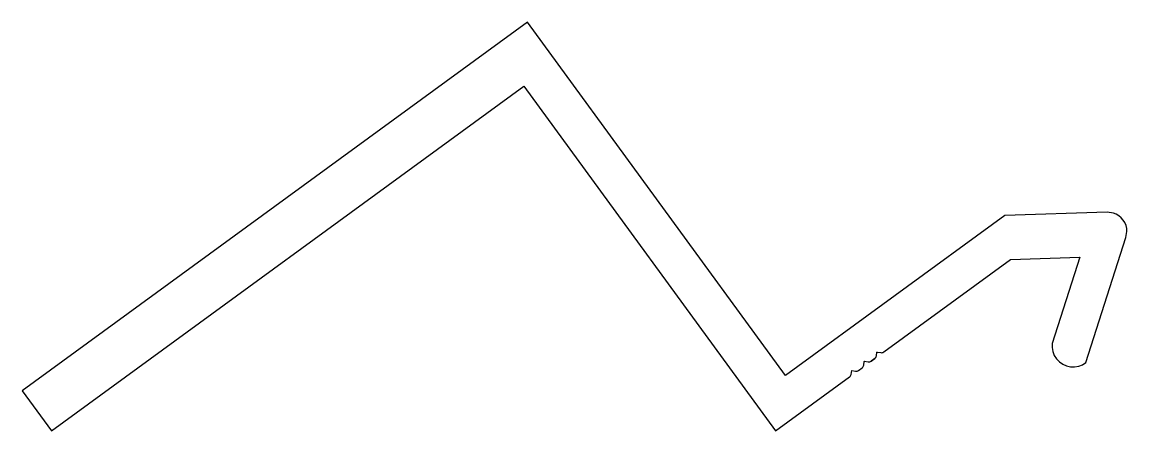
# Model space of a CAD drawing. Extents: x -35.9 to 34.7, y 0.2 to 26.3.
import ezdxf

# ---------------------------------------------------------------- set-up
doc = ezdxf.new("R2010")
doc.units = 0
doc.layers.get('0').update_dxf_attribs({"linetype": 'CONTINUOUS'})

msp = doc.modelspace()

# ---------------------------------------------------------------- linework, layer by layer
at = {"color": 7}
for p, q in [((-3.638, 26.339), (-35.939, 2.771)), ((12.839, 3.757), (-3.638, 26.339)), ((-34.068, 0.206), (-3.871, 22.239)), ((-3.871, 22.239), (12.205, 0.206)), ((33.405, 14.186), (26.851, 13.981)), ((33.794, 14.135), (33.405, 14.186)), ((33.977, 14.063), (33.794, 14.135)), ((26.851, 13.981), (12.839, 3.757)), ((34.147, 13.963), (33.977, 14.063)), ((34.298, 13.836), (34.147, 13.963)), ((34.427, 13.687), (34.298, 13.836)), ((34.529, 13.519), (34.427, 13.687)), ((34.604, 13.337), (34.529, 13.519)), ((34.59, 12.561), (34.66, 12.948)), ((34.648, 13.145), (34.604, 13.337)), ((34.66, 12.948), (34.648, 13.145)), ((32.046, 4.576), (34.59, 12.561)), ((27.227, 11.167), (31.642, 11.305)), ((31.642, 11.305), (29.887, 5.797)), ((19.123, 5.254), (27.227, 11.167)), ((29.887, 5.797), (29.881, 5.534)), ((18.652, 5.001), (18.689, 5.24)), ((18.698, 5.246), (18.937, 5.209)), ((19.123, 5.254), (19.123, 5.254)), ((19.123, 5.254), (19.123, 5.254)), ((29.881, 5.534), (29.926, 5.275)), ((29.926, 5.275), (30.021, 5.03)), ((30.021, 5.03), (30.162, 4.808)), ((17.508, 4.075), (17.744, 4.248)), ((17.844, 4.411), (17.881, 4.65)), ((17.89, 4.657), (18.129, 4.62)), ((18.315, 4.665), (18.552, 4.837)), ((18.552, 4.837), (18.315, 4.665)), ((18.315, 4.665), (18.552, 4.837)), ((18.552, 4.837), (18.315, 4.665)), ((18.315, 4.665), (18.552, 4.837)), ((30.162, 4.808), (30.344, 4.618)), ((30.344, 4.618), (30.559, 4.467)), ((30.559, 4.467), (30.799, 4.36)), ((30.799, 4.36), (31.056, 4.303)), ((31.056, 4.303), (31.319, 4.296)), ((31.319, 4.296), (31.578, 4.341)), ((31.578, 4.341), (31.823, 4.436)), ((31.823, 4.436), (32.046, 4.576)), ((12.205, 0.206), (16.936, 3.659)), ((16.936, 3.659), (16.936, 3.659)), ((17.036, 3.822), (17.073, 4.061)), ((17.083, 4.068), (17.322, 4.03)), ((-35.939, 2.771), (-34.068, 0.206))]:
    msp.add_line(p, q, dxfattribs=at)
for centre, radius, start, end in [((18.405, 5.039), 0.25, 306.11567, 351.11567), ((18.697, 5.238), 0.008, 81.11567, 171.11567), ((18.976, 5.456), 0.25, 261.11567, 306.11567), ((17.597, 4.45), 0.25, 306.11567, 351.11567), ((17.889, 4.649), 0.008, 81.11567, 171.11567), ((18.168, 4.867), 0.25, 261.11567, 306.11567), ((16.789, 3.86), 0.25, 306.11567, 351.11567), ((17.081, 4.06), 0.008, 81.11567, 171.11567), ((17.36, 4.277), 0.25, 261.11567, 306.11567)]:
    msp.add_arc(centre, radius, start, end, dxfattribs=at)

doc.saveas('drawing.dxf')
